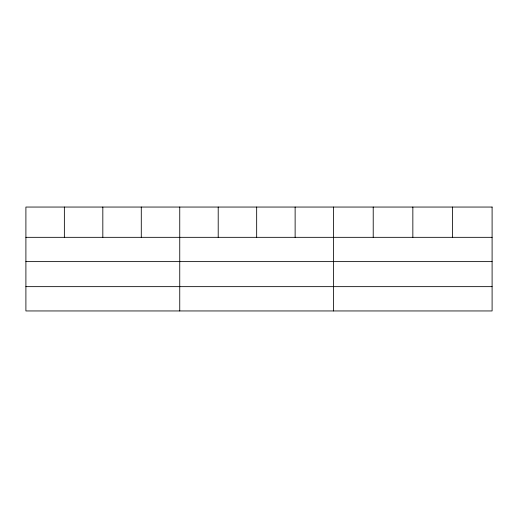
<?xml version="1.0" encoding="UTF-8"?>
<svg xmlns="http://www.w3.org/2000/svg" width="518" height="518" viewBox="0 0 518 518"><rect width="100%" height="100%" fill="white"/><g stroke="black" fill="none" stroke-linecap="round" stroke-linejoin="round"><path stroke-width="0.78" d="M25.9 237.328L492.1 237.328M25.9 261.622L492.1 261.622M25.9 286.648L492.1 286.648M452.473 207.051L452.473 237.328M412.846 207.051L412.846 237.328M373.219 207.051L373.219 237.328M333.592 207.051L333.592 310.949M295.13 207.051L295.13 237.328M256.669 207.051L256.669 237.328M218.207 207.051L218.207 237.328M179.746 207.051L179.746 310.949M141.284 207.051L141.284 237.328M102.823 207.051L102.823 237.328M64.362 207.051L64.362 237.328M492.1 207.051L25.9 207.051L25.9 310.949L492.1 310.949L492.1 207.051"/></g></svg>
